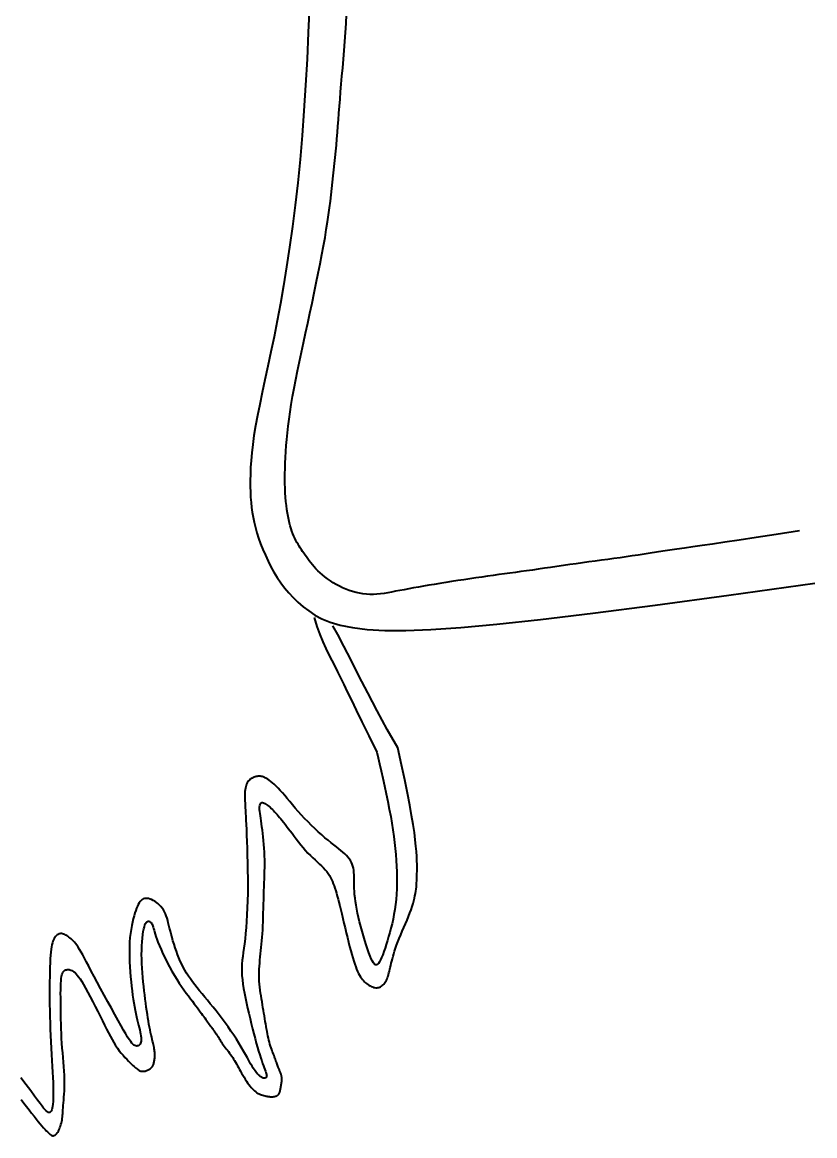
# Model space of a CAD drawing. Header units: metres. Extents: x 561401 to 594056, y 8460144 to 8508504.
# Drawn here: x 572606.7 to 572669.4, y 8470933 to 8471021.1 of the extents above; entities that cross this region are included whole.
import ezdxf

# ---------------------------------------------------------------- set-up
doc = ezdxf.new("R2010")
doc.units = ezdxf.units.M
doc.layers.add('1.1. VIA EXISTENTE', color=252, linetype='Continuous')

msp = doc.modelspace()

# ---------------------------------------------------------------- linework, layer by layer
at = {"layer": '1.1. VIA EXISTENTE', "color": 253, "linetype": 'Continuous', "lineweight": 40, "ltscale": 0.2, "true_color": 0x84a4a6}
for points in [[(572629.398, 8471022.482), (572629.312, 8471020.338), (572629.212, 8471018.229), (572629.098, 8471016.16), (572628.969, 8471014.139), (572628.822, 8471012.173), (572628.658, 8471010.267), (572628.476, 8471008.429), (572628.277, 8471006.659), (572628.063, 8471004.959), (572627.837, 8471003.328), (572627.601, 8471001.767), (572627.358, 8471000.276), (572627.11, 8470998.858), (572626.858, 8470997.51), (572626.607, 8470996.235), (572626.358, 8470995.031), (572626.116, 8470993.895), (572625.884, 8470992.826), (572625.667, 8470991.822), (572625.468, 8470990.882), (572625.29, 8470990.003), (572625.138, 8470989.183), (572625.014, 8470988.421), (572624.916, 8470987.713), (572624.842, 8470987.055), (572624.788, 8470986.444), (572624.753, 8470985.874), (572624.732, 8470985.342), (572624.724, 8470984.845), (572624.726, 8470984.378), (572624.735, 8470983.937), (572624.752, 8470983.518), (572624.78, 8470983.114), (572624.819, 8470982.72), (572624.871, 8470982.331), (572624.938, 8470981.941), (572625.022, 8470981.545), (572625.124, 8470981.137), (572625.244, 8470980.714), (572625.384, 8470980.278), (572625.543, 8470979.832), (572625.72, 8470979.38), (572625.914, 8470978.926), (572626.126, 8470978.473), (572626.354, 8470978.025), (572626.598, 8470977.585), (572626.859, 8470977.158), (572627.137, 8470976.742), (572627.437, 8470976.339), (572627.761, 8470975.949), (572628.11, 8470975.571), (572628.49, 8470975.207), (572628.901, 8470974.856), (572629.346, 8470974.518), (572629.834, 8470974.195), (572630.392, 8470973.893), (572631.053, 8470973.621), (572631.849, 8470973.385), (572632.813, 8470973.195), (572633.978, 8470973.058), (572635.376, 8470972.981), (572637.04, 8470972.973), (572639.013, 8470973.043), (572641.383, 8470973.201), (572644.247, 8470973.46), (572647.703, 8470973.833), (572651.848, 8470974.332), (572656.781, 8470974.969), (572662.598, 8470975.756), (572669.398, 8470976.707)], [(572668.201, 8470980.872), (572666.355, 8470980.582), (572664.776, 8470980.338), (572663.431, 8470980.134), (572662.289, 8470979.964), (572661.317, 8470979.821), (572660.483, 8470979.7), (572659.756, 8470979.596), (572659.102, 8470979.501), (572658.495, 8470979.412), (572657.925, 8470979.326), (572657.385, 8470979.244), (572656.869, 8470979.165), (572656.373, 8470979.089), (572655.891, 8470979.015), (572655.415, 8470978.944), (572654.942, 8470978.874), (572654.467, 8470978.805), (572653.987, 8470978.737), (572653.503, 8470978.67), (572653.016, 8470978.603), (572652.525, 8470978.536), (572652.03, 8470978.469), (572651.53, 8470978.4), (572651.027, 8470978.33), (572650.52, 8470978.259), (572650.011, 8470978.186), (572649.503, 8470978.113), (572648.997, 8470978.04), (572648.497, 8470977.968), (572648.004, 8470977.897), (572647.521, 8470977.828), (572647.049, 8470977.761), (572646.591, 8470977.698), (572646.144, 8470977.636), (572645.705, 8470977.576), (572645.27, 8470977.517), (572644.836, 8470977.458), (572644.399, 8470977.398), (572643.958, 8470977.336), (572643.507, 8470977.273), (572643.045, 8470977.206), (572642.574, 8470977.137), (572642.097, 8470977.065), (572641.617, 8470976.993), (572641.138, 8470976.919), (572640.662, 8470976.844), (572640.193, 8470976.769), (572639.734, 8470976.695), (572639.287, 8470976.622), (572638.853, 8470976.549), (572638.434, 8470976.477), (572638.028, 8470976.407), (572637.637, 8470976.338), (572637.261, 8470976.27), (572636.9, 8470976.203), (572636.555, 8470976.138), (572636.226, 8470976.074), (572635.911, 8470976.014), (572635.608, 8470975.959), (572635.315, 8470975.912), (572635.03, 8470975.873), (572634.75, 8470975.845), (572634.473, 8470975.829), (572634.197, 8470975.828), (572633.921, 8470975.843), (572633.644, 8470975.873), (572633.369, 8470975.919), (572633.094, 8470975.979), (572632.823, 8470976.053), (572632.554, 8470976.14), (572632.29, 8470976.24), (572632.03, 8470976.351), (572631.777, 8470976.474), (572631.53, 8470976.607), (572631.291, 8470976.748), (572631.061, 8470976.897), (572630.841, 8470977.051), (572630.632, 8470977.209), (572630.434, 8470977.37), (572630.25, 8470977.533), (572630.079, 8470977.696), (572629.921, 8470977.858), (572629.774, 8470978.02), (572629.637, 8470978.179), (572629.509, 8470978.337), (572629.389, 8470978.493), (572629.275, 8470978.646), (572629.166, 8470978.795), (572629.061, 8470978.941), (572628.96, 8470979.084), (572628.863, 8470979.225), (572628.768, 8470979.366), (572628.676, 8470979.509), (572628.587, 8470979.653), (572628.5, 8470979.801), (572628.414, 8470979.953), (572628.331, 8470980.111), (572628.25, 8470980.276), (572628.171, 8470980.449), (572628.095, 8470980.631), (572628.022, 8470980.825), (572627.952, 8470981.03), (572627.885, 8470981.248), (572627.823, 8470981.481), (572627.765, 8470981.729), (572627.711, 8470981.992), (572627.662, 8470982.27), (572627.618, 8470982.563), (572627.579, 8470982.869), (572627.545, 8470983.19), (572627.517, 8470983.524), (572627.495, 8470983.871), (572627.479, 8470984.231), (572627.47, 8470984.605), (572627.466, 8470984.991), (572627.468, 8470985.392), (572627.477, 8470985.807), (572627.492, 8470986.236), (572627.513, 8470986.681), (572627.541, 8470987.141), (572627.574, 8470987.617), (572627.615, 8470988.11), (572627.665, 8470988.622), (572627.723, 8470989.154), (572627.792, 8470989.707), (572627.872, 8470990.284), (572627.964, 8470990.884), (572628.069, 8470991.511), (572628.188, 8470992.164), (572628.319, 8470992.842), (572628.461, 8470993.543), (572628.612, 8470994.265), (572628.77, 8470995.005), (572628.935, 8470995.762), (572629.103, 8470996.534), (572629.274, 8470997.318), (572629.446, 8470998.112), (572629.617, 8470998.91), (572629.785, 8470999.707), (572629.949, 8471000.495), (572630.106, 8471001.27), (572630.255, 8471002.024), (572630.395, 8471002.752), (572630.523, 8471003.448), (572630.638, 8471004.107), (572630.741, 8471004.732), (572630.833, 8471005.327), (572630.916, 8471005.896), (572630.991, 8471006.442), (572631.06, 8471006.971), (572631.123, 8471007.485), (572631.183, 8471007.989), (572631.24, 8471008.487), (572631.295, 8471008.98), (572631.348, 8471009.469), (572631.398, 8471009.957), (572631.447, 8471010.443), (572631.493, 8471010.93), (572631.538, 8471011.419), (572631.581, 8471011.911), (572631.622, 8471012.407), (572631.663, 8471012.91), (572631.703, 8471013.424), (572631.744, 8471013.951), (572631.786, 8471014.494), (572631.83, 8471015.057), (572631.876, 8471015.641), (572631.927, 8471016.251), (572631.981, 8471016.888), (572632.038, 8471017.548), (572632.095, 8471018.228), (572632.153, 8471018.922), (572632.208, 8471019.627), (572632.26, 8471020.338), (572632.306, 8471021.051), (572632.346, 8471021.76)], [(572629.774, 8470974.001), (572629.997, 8470973.283), (572630.226, 8470972.643), (572630.458, 8470972.067), (572630.693, 8470971.543), (572630.929, 8470971.055), (572631.166, 8470970.593), (572631.403, 8470970.14), (572631.639, 8470969.685), (572631.875, 8470969.213), (572632.124, 8470968.699), (572632.402, 8470968.118), (572632.722, 8470967.445), (572633.102, 8470966.656), (572633.555, 8470965.724), (572634.098, 8470964.624), (572634.745, 8470963.331), (572634.843, 8470962.896), (572634.955, 8470962.398), (572635.079, 8470961.85), (572635.21, 8470961.265), (572635.345, 8470960.657), (572635.478, 8470960.038), (572635.607, 8470959.421), (572635.727, 8470958.82), (572635.835, 8470958.246), (572635.931, 8470957.696), (572636.015, 8470957.17), (572636.088, 8470956.662), (572636.15, 8470956.17), (572636.202, 8470955.691), (572636.245, 8470955.222), (572636.279, 8470954.758), (572636.304, 8470954.299), (572636.321, 8470953.843), (572636.328, 8470953.393), (572636.326, 8470952.948), (572636.314, 8470952.511), (572636.292, 8470952.083), (572636.26, 8470951.664), (572636.216, 8470951.257), (572636.161, 8470950.86), (572636.097, 8470950.476), (572636.024, 8470950.102), (572635.943, 8470949.741), (572635.858, 8470949.391), (572635.767, 8470949.052), (572635.675, 8470948.724), (572635.58, 8470948.407), (572635.486, 8470948.101), (572635.392, 8470947.81), (572635.298, 8470947.539), (572635.206, 8470947.289), (572635.116, 8470947.067), (572635.028, 8470946.875), (572634.943, 8470946.717), (572634.86, 8470946.598), (572634.781, 8470946.52), (572634.704, 8470946.486), (572634.627, 8470946.493), (572634.55, 8470946.544), (572634.471, 8470946.637), (572634.389, 8470946.774), (572634.302, 8470946.953), (572634.209, 8470947.176), (572634.109, 8470947.441), (572634.004, 8470947.742), (572633.895, 8470948.072), (572633.786, 8470948.423), (572633.677, 8470948.788), (572633.572, 8470949.16), (572633.471, 8470949.531), (572633.378, 8470949.895), (572633.294, 8470950.244), (572633.22, 8470950.578), (572633.154, 8470950.899), (572633.098, 8470951.205), (572633.051, 8470951.498), (572633.013, 8470951.779), (572632.983, 8470952.047), (572632.963, 8470952.303), (572632.952, 8470952.548), (572632.946, 8470952.781), (572632.945, 8470953.005), (572632.945, 8470953.218), (572632.944, 8470953.421), (572632.94, 8470953.615), (572632.929, 8470953.799), (572632.911, 8470953.975), (572632.882, 8470954.142), (572632.841, 8470954.302), (572632.789, 8470954.455), (572632.725, 8470954.603), (572632.648, 8470954.745), (572632.558, 8470954.882), (572632.455, 8470955.016), (572632.338, 8470955.148), (572632.207, 8470955.277), (572632.061, 8470955.407), (572631.901, 8470955.541), (572631.726, 8470955.681), (572631.537, 8470955.829), (572631.333, 8470955.988), (572631.115, 8470956.162), (572630.882, 8470956.352), (572630.634, 8470956.56), (572630.375, 8470956.785), (572630.108, 8470957.025), (572629.837, 8470957.276), (572629.563, 8470957.537), (572629.292, 8470957.804), (572629.026, 8470958.076), (572628.768, 8470958.35), (572628.522, 8470958.623), (572628.287, 8470958.894), (572628.063, 8470959.159), (572627.849, 8470959.415), (572627.646, 8470959.661), (572627.453, 8470959.894), (572627.27, 8470960.111), (572627.095, 8470960.309), (572626.929, 8470960.487), (572626.772, 8470960.646), (572626.624, 8470960.786), (572626.484, 8470960.908), (572626.353, 8470961.014), (572626.229, 8470961.105), (572626.115, 8470961.183), (572626.008, 8470961.247), (572625.91, 8470961.3), (572625.819, 8470961.342), (572625.733, 8470961.375), (572625.652, 8470961.398), (572625.573, 8470961.414), (572625.497, 8470961.422), (572625.421, 8470961.424), (572625.344, 8470961.42), (572625.265, 8470961.411), (572625.185, 8470961.398), (572625.104, 8470961.379), (572625.024, 8470961.354), (572624.944, 8470961.322), (572624.867, 8470961.284), (572624.792, 8470961.239), (572624.721, 8470961.186), (572624.654, 8470961.125), (572624.591, 8470961.056), (572624.534, 8470960.979), (572624.482, 8470960.894), (572624.436, 8470960.802), (572624.396, 8470960.701), (572624.362, 8470960.593), (572624.335, 8470960.477), (572624.315, 8470960.353), (572624.301, 8470960.222), (572624.293, 8470960.083), (572624.29, 8470959.938), (572624.29, 8470959.787), (572624.294, 8470959.629), (572624.301, 8470959.465), (572624.309, 8470959.296), (572624.318, 8470959.12), (572624.328, 8470958.933), (572624.339, 8470958.728), (572624.352, 8470958.498), (572624.365, 8470958.237), (572624.38, 8470957.939), (572624.396, 8470957.597), (572624.414, 8470957.205), (572624.433, 8470956.758), (572624.453, 8470956.264), (572624.472, 8470955.729), (572624.489, 8470955.163), (572624.504, 8470954.574), (572624.515, 8470953.97), (572624.521, 8470953.359), (572624.522, 8470952.75), (572624.516, 8470952.151), (572624.504, 8470951.565), (572624.485, 8470950.997), (572624.461, 8470950.449), (572624.431, 8470949.927), (572624.397, 8470949.432), (572624.357, 8470948.969), (572624.314, 8470948.542), (572624.266, 8470948.152), (572624.218, 8470947.795), (572624.17, 8470947.462), (572624.127, 8470947.149), (572624.09, 8470946.848), (572624.063, 8470946.553), (572624.047, 8470946.257), (572624.047, 8470945.952), (572624.062, 8470945.634), (572624.094, 8470945.303), (572624.139, 8470944.958), (572624.197, 8470944.601), (572624.265, 8470944.232), (572624.342, 8470943.852), (572624.425, 8470943.462), (572624.515, 8470943.062), (572624.608, 8470942.653), (572624.704, 8470942.241), (572624.802, 8470941.829), (572624.901, 8470941.423), (572625, 8470941.027), (572625.098, 8470940.646), (572625.195, 8470940.285), (572625.289, 8470939.948), (572625.38, 8470939.64), (572625.467, 8470939.359), (572625.55, 8470939.106), (572625.627, 8470938.877), (572625.699, 8470938.673), (572625.765, 8470938.491), (572625.824, 8470938.331), (572625.876, 8470938.19), (572625.92, 8470938.068), (572625.957, 8470937.963), (572625.985, 8470937.873), (572626.006, 8470937.797), (572626.018, 8470937.733), (572626.022, 8470937.68), (572626.018, 8470937.636), (572626.005, 8470937.6), (572625.983, 8470937.569), (572625.954, 8470937.545), (572625.919, 8470937.527), (572625.879, 8470937.515), (572625.835, 8470937.509), (572625.789, 8470937.51), (572625.741, 8470937.518), (572625.693, 8470937.533), (572625.646, 8470937.554), (572625.6, 8470937.581), (572625.555, 8470937.614), (572625.51, 8470937.65), (572625.467, 8470937.688), (572625.424, 8470937.729), (572625.382, 8470937.77), (572625.34, 8470937.811), (572625.298, 8470937.851), (572625.255, 8470937.894), (572625.208, 8470937.944), (572625.157, 8470938.006), (572625.098, 8470938.085), (572625.03, 8470938.184), (572624.951, 8470938.309), (572624.859, 8470938.463), (572624.753, 8470938.649), (572624.632, 8470938.866), (572624.498, 8470939.11), (572624.35, 8470939.376), (572624.188, 8470939.662), (572624.014, 8470939.962), (572623.827, 8470940.275), (572623.627, 8470940.595), (572623.416, 8470940.919), (572623.195, 8470941.245), (572622.967, 8470941.571), (572622.733, 8470941.894), (572622.496, 8470942.214), (572622.257, 8470942.526), (572622.019, 8470942.831), (572621.784, 8470943.124), (572621.555, 8470943.406), (572621.331, 8470943.676), (572621.113, 8470943.936), (572620.903, 8470944.188), (572620.701, 8470944.432), (572620.507, 8470944.671), (572620.323, 8470944.906), (572620.148, 8470945.137), (572619.984, 8470945.367), (572619.83, 8470945.597), (572619.685, 8470945.828), (572619.549, 8470946.061), (572619.42, 8470946.297), (572619.299, 8470946.539), (572619.184, 8470946.786), (572619.074, 8470947.041), (572618.97, 8470947.304), (572618.87, 8470947.573), (572618.776, 8470947.845), (572618.688, 8470948.117), (572618.605, 8470948.387), (572618.529, 8470948.651), (572618.459, 8470948.907), (572618.396, 8470949.153), (572618.338, 8470949.385), (572618.286, 8470949.604), (572618.235, 8470949.811), (572618.184, 8470950.007), (572618.131, 8470950.192), (572618.073, 8470950.366), (572618.007, 8470950.531), (572617.931, 8470950.688), (572617.844, 8470950.836), (572617.747, 8470950.976), (572617.641, 8470951.106), (572617.527, 8470951.226), (572617.409, 8470951.336), (572617.287, 8470951.434), (572617.163, 8470951.52), (572617.039, 8470951.594), (572616.917, 8470951.655), (572616.797, 8470951.701), (572616.679, 8470951.733), (572616.566, 8470951.75), (572616.456, 8470951.752), (572616.352, 8470951.737), (572616.253, 8470951.706), (572616.161, 8470951.657), (572616.075, 8470951.59), (572615.996, 8470951.505), (572615.921, 8470951.401), (572615.85, 8470951.279), (572615.783, 8470951.138), (572615.717, 8470950.977), (572615.653, 8470950.796), (572615.588, 8470950.596), (572615.523, 8470950.376), (572615.459, 8470950.136), (572615.396, 8470949.876), (572615.338, 8470949.597), (572615.285, 8470949.298), (572615.239, 8470948.981), (572615.202, 8470948.644), (572615.175, 8470948.289), (572615.16, 8470947.917), (572615.155, 8470947.53), (572615.16, 8470947.134), (572615.173, 8470946.732), (572615.194, 8470946.328), (572615.22, 8470945.928), (572615.252, 8470945.534), (572615.287, 8470945.152), (572615.325, 8470944.785), (572615.365, 8470944.433), (572615.408, 8470944.097), (572615.453, 8470943.775), (572615.501, 8470943.468), (572615.55, 8470943.175), (572615.602, 8470942.897), (572615.656, 8470942.632), (572615.711, 8470942.381), (572615.767, 8470942.144), (572615.822, 8470941.92), (572615.876, 8470941.711), (572615.926, 8470941.515), (572615.971, 8470941.332), (572616.011, 8470941.164), (572616.043, 8470941.009), (572616.067, 8470940.869), (572616.082, 8470940.741), (572616.089, 8470940.626), (572616.088, 8470940.523), (572616.078, 8470940.43), (572616.061, 8470940.349), (572616.036, 8470940.277), (572616.003, 8470940.214), (572615.963, 8470940.16), (572615.915, 8470940.115), (572615.862, 8470940.082), (572615.802, 8470940.062), (572615.737, 8470940.056), (572615.668, 8470940.065), (572615.595, 8470940.092), (572615.518, 8470940.137), (572615.438, 8470940.202), (572615.352, 8470940.293), (572615.255, 8470940.414), (572615.145, 8470940.572), (572615.017, 8470940.77), (572614.869, 8470941.016), (572614.695, 8470941.313), (572614.494, 8470941.668), (572614.262, 8470942.082), (572614.005, 8470942.545), (572613.731, 8470943.043), (572613.448, 8470943.562), (572613.161, 8470944.089), (572612.88, 8470944.61), (572612.611, 8470945.11), (572612.362, 8470945.576), (572612.138, 8470945.997), (572611.939, 8470946.373), (572611.761, 8470946.708), (572611.603, 8470947.005), (572611.46, 8470947.267), (572611.331, 8470947.498), (572611.213, 8470947.7), (572611.103, 8470947.877), (572610.999, 8470948.033), (572610.9, 8470948.168), (572610.804, 8470948.286), (572610.712, 8470948.389), (572610.623, 8470948.479), (572610.536, 8470948.558), (572610.451, 8470948.628), (572610.366, 8470948.691), (572610.282, 8470948.75), (572610.198, 8470948.803), (572610.114, 8470948.85), (572610.032, 8470948.89), (572609.951, 8470948.922), (572609.871, 8470948.945), (572609.793, 8470948.958), (572609.717, 8470948.96), (572609.643, 8470948.951), (572609.571, 8470948.93), (572609.502, 8470948.897), (572609.435, 8470948.854), (572609.372, 8470948.799), (572609.312, 8470948.733), (572609.255, 8470948.656), (572609.202, 8470948.568), (572609.153, 8470948.469), (572609.107, 8470948.356), (572609.066, 8470948.227), (572609.028, 8470948.079), (572608.994, 8470947.91), (572608.964, 8470947.716), (572608.937, 8470947.496), (572608.913, 8470947.246), (572608.893, 8470946.965), (572608.877, 8470946.653), (572608.863, 8470946.314), (572608.852, 8470945.95), (572608.845, 8470945.562), (572608.839, 8470945.153), (572608.837, 8470944.725), (572608.837, 8470944.28), (572608.839, 8470943.822), (572608.843, 8470943.35), (572608.85, 8470942.869), (572608.86, 8470942.379), (572608.872, 8470941.884), (572608.888, 8470941.385), (572608.907, 8470940.884), (572608.929, 8470940.383), (572608.955, 8470939.885), (572608.983, 8470939.394), (572609.012, 8470938.913), (572609.04, 8470938.446), (572609.067, 8470937.998), (572609.091, 8470937.572), (572609.11, 8470937.172), (572609.124, 8470936.803), (572609.131, 8470936.467), (572609.132, 8470936.165), (572609.126, 8470935.895), (572609.113, 8470935.657), (572609.095, 8470935.449), (572609.071, 8470935.271), (572609.041, 8470935.122), (572609.006, 8470935.001), (572608.965, 8470934.906), (572608.919, 8470934.839), (572608.866, 8470934.799), (572608.806, 8470934.786), (572608.738, 8470934.801), (572608.661, 8470934.842), (572608.574, 8470934.912), (572608.477, 8470935.009), (572608.368, 8470935.135), (572608.239, 8470935.298), (572608.082, 8470935.507), (572607.886, 8470935.769), (572607.645, 8470936.096), (572607.348, 8470936.494), (572606.986, 8470936.974), (572606.552, 8470937.544)], [(572606.595, 8470935.817), (572606.81, 8470935.534), (572607.019, 8470935.26), (572607.222, 8470934.995), (572607.418, 8470934.743), (572607.604, 8470934.505), (572607.779, 8470934.283), (572607.943, 8470934.079), (572608.095, 8470933.895), (572608.234, 8470933.73), (572608.36, 8470933.584), (572608.475, 8470933.455), (572608.579, 8470933.343), (572608.673, 8470933.247), (572608.756, 8470933.167), (572608.829, 8470933.101), (572608.894, 8470933.048), (572608.951, 8470933.008), (572609.001, 8470932.979), (572609.046, 8470932.961), (572609.087, 8470932.952), (572609.125, 8470932.951), (572609.162, 8470932.956), (572609.2, 8470932.968), (572609.239, 8470932.985), (572609.279, 8470933.007), (572609.32, 8470933.036), (572609.362, 8470933.073), (572609.405, 8470933.118), (572609.448, 8470933.172), (572609.492, 8470933.237), (572609.535, 8470933.313), (572609.578, 8470933.401), (572609.621, 8470933.499), (572609.661, 8470933.606), (572609.7, 8470933.72), (572609.736, 8470933.839), (572609.769, 8470933.961), (572609.797, 8470934.085), (572609.821, 8470934.208), (572609.84, 8470934.329), (572609.854, 8470934.451), (572609.866, 8470934.577), (572609.876, 8470934.708), (572609.885, 8470934.848), (572609.894, 8470934.998), (572609.904, 8470935.163), (572609.918, 8470935.344), (572609.934, 8470935.544), (572609.953, 8470935.762), (572609.972, 8470935.997), (572609.99, 8470936.25), (572610.006, 8470936.518), (572610.017, 8470936.802), (572610.022, 8470937.101), (572610.019, 8470937.413), (572610.007, 8470937.739), (572609.988, 8470938.076), (572609.964, 8470938.423), (572609.935, 8470938.78), (572609.904, 8470939.145), (572609.873, 8470939.516), (572609.842, 8470939.893), (572609.815, 8470940.273), (572609.792, 8470940.656), (572609.774, 8470941.04), (572609.758, 8470941.423), (572609.747, 8470941.803), (572609.737, 8470942.178), (572609.73, 8470942.546), (572609.725, 8470942.905), (572609.721, 8470943.254), (572609.717, 8470943.589), (572609.715, 8470943.91), (572609.714, 8470944.215), (572609.716, 8470944.5), (572609.722, 8470944.764), (572609.731, 8470945.005), (572609.744, 8470945.22), (572609.763, 8470945.408), (572609.787, 8470945.568), (572609.816, 8470945.7), (572609.851, 8470945.808), (572609.892, 8470945.895), (572609.937, 8470945.963), (572609.987, 8470946.014), (572610.042, 8470946.052), (572610.101, 8470946.08), (572610.165, 8470946.099), (572610.232, 8470946.109), (572610.303, 8470946.111), (572610.377, 8470946.105), (572610.452, 8470946.089), (572610.53, 8470946.065), (572610.609, 8470946.032), (572610.688, 8470945.989), (572610.768, 8470945.936), (572610.851, 8470945.87), (572610.938, 8470945.784), (572611.033, 8470945.675), (572611.137, 8470945.539), (572611.252, 8470945.37), (572611.382, 8470945.165), (572611.528, 8470944.918), (572611.691, 8470944.627), (572611.869, 8470944.3), (572612.058, 8470943.944), (572612.253, 8470943.568), (572612.451, 8470943.183), (572612.648, 8470942.795), (572612.84, 8470942.415), (572613.022, 8470942.051), (572613.193, 8470941.711), (572613.353, 8470941.394), (572613.504, 8470941.098), (572613.649, 8470940.823), (572613.79, 8470940.566), (572613.928, 8470940.326), (572614.067, 8470940.1), (572614.209, 8470939.888), (572614.354, 8470939.688), (572614.503, 8470939.5), (572614.651, 8470939.323), (572614.799, 8470939.158), (572614.942, 8470939.005), (572615.08, 8470938.864), (572615.21, 8470938.736), (572615.331, 8470938.619), (572615.439, 8470938.515), (572615.538, 8470938.422), (572615.627, 8470938.341), (572615.709, 8470938.271), (572615.785, 8470938.211), (572615.857, 8470938.162), (572615.926, 8470938.123), (572615.993, 8470938.093), (572616.061, 8470938.072), (572616.128, 8470938.06), (572616.195, 8470938.054), (572616.262, 8470938.056), (572616.328, 8470938.064), (572616.393, 8470938.076), (572616.457, 8470938.093), (572616.52, 8470938.114), (572616.581, 8470938.137), (572616.641, 8470938.164), (572616.699, 8470938.193), (572616.754, 8470938.225), (572616.805, 8470938.261), (572616.854, 8470938.3), (572616.898, 8470938.342), (572616.938, 8470938.388), (572616.974, 8470938.437), (572617.005, 8470938.489), (572617.033, 8470938.545), (572617.056, 8470938.604), (572617.077, 8470938.666), (572617.095, 8470938.73), (572617.111, 8470938.797), (572617.126, 8470938.867), (572617.138, 8470938.939), (572617.149, 8470939.014), (572617.159, 8470939.09), (572617.166, 8470939.168), (572617.171, 8470939.247), (572617.173, 8470939.327), (572617.173, 8470939.408), (572617.17, 8470939.49), (572617.163, 8470939.573), (572617.154, 8470939.657), (572617.141, 8470939.745), (572617.125, 8470939.838), (572617.106, 8470939.937), (572617.083, 8470940.045), (572617.056, 8470940.162), (572617.027, 8470940.29), (572616.993, 8470940.43), (572616.957, 8470940.584), (572616.918, 8470940.75), (572616.878, 8470940.929), (572616.835, 8470941.122), (572616.792, 8470941.328), (572616.749, 8470941.547), (572616.705, 8470941.78), (572616.662, 8470942.027), (572616.62, 8470942.287), (572616.577, 8470942.56), (572616.536, 8470942.846), (572616.494, 8470943.143), (572616.453, 8470943.451), (572616.411, 8470943.77), (572616.369, 8470944.099), (572616.328, 8470944.437), (572616.287, 8470944.784), (572616.248, 8470945.137), (572616.213, 8470945.494), (572616.182, 8470945.855), (572616.156, 8470946.218), (572616.137, 8470946.58), (572616.126, 8470946.94), (572616.123, 8470947.297), (572616.128, 8470947.646), (572616.141, 8470947.983), (572616.161, 8470948.303), (572616.187, 8470948.603), (572616.218, 8470948.877), (572616.254, 8470949.122), (572616.294, 8470949.333), (572616.337, 8470949.507), (572616.383, 8470949.646), (572616.432, 8470949.754), (572616.482, 8470949.833), (572616.532, 8470949.888), (572616.584, 8470949.922), (572616.635, 8470949.938), (572616.685, 8470949.939), (572616.734, 8470949.929), (572616.781, 8470949.908), (572616.827, 8470949.876), (572616.87, 8470949.833), (572616.911, 8470949.78), (572616.949, 8470949.716), (572616.983, 8470949.642), (572617.015, 8470949.558), (572617.044, 8470949.463), (572617.072, 8470949.356), (572617.103, 8470949.232), (572617.141, 8470949.09), (572617.187, 8470948.926), (572617.246, 8470948.737), (572617.32, 8470948.521), (572617.413, 8470948.274), (572617.527, 8470947.996), (572617.661, 8470947.69), (572617.81, 8470947.365), (572617.974, 8470947.025), (572618.149, 8470946.677), (572618.332, 8470946.329), (572618.521, 8470945.985), (572618.713, 8470945.654), (572618.906, 8470945.339), (572619.097, 8470945.042), (572619.286, 8470944.762), (572619.471, 8470944.499), (572619.65, 8470944.251), (572619.822, 8470944.019), (572619.986, 8470943.802), (572620.14, 8470943.599), (572620.283, 8470943.41), (572620.415, 8470943.234), (572620.538, 8470943.07), (572620.652, 8470942.916), (572620.758, 8470942.772), (572620.857, 8470942.638), (572620.949, 8470942.511), (572621.036, 8470942.391), (572621.119, 8470942.277), (572621.197, 8470942.168), (572621.272, 8470942.064), (572621.343, 8470941.965), (572621.412, 8470941.87), (572621.478, 8470941.778), (572621.543, 8470941.688), (572621.607, 8470941.601), (572621.669, 8470941.516), (572621.731, 8470941.432), (572621.793, 8470941.349), (572621.853, 8470941.266), (572621.912, 8470941.183), (572621.971, 8470941.099), (572622.029, 8470941.015), (572622.086, 8470940.928), (572622.143, 8470940.839), (572622.199, 8470940.748), (572622.257, 8470940.656), (572622.315, 8470940.561), (572622.376, 8470940.463), (572622.44, 8470940.364), (572622.508, 8470940.263), (572622.581, 8470940.16), (572622.658, 8470940.055), (572622.739, 8470939.948), (572622.824, 8470939.839), (572622.91, 8470939.728), (572622.998, 8470939.615), (572623.084, 8470939.5), (572623.169, 8470939.384), (572623.251, 8470939.265), (572623.33, 8470939.145), (572623.406, 8470939.023), (572623.48, 8470938.898), (572623.553, 8470938.769), (572623.627, 8470938.636), (572623.702, 8470938.499), (572623.78, 8470938.357), (572623.862, 8470938.209), (572623.948, 8470938.055), (572624.038, 8470937.898), (572624.131, 8470937.739), (572624.226, 8470937.581), (572624.322, 8470937.425), (572624.419, 8470937.275), (572624.515, 8470937.131), (572624.61, 8470936.998), (572624.703, 8470936.876), (572624.795, 8470936.765), (572624.885, 8470936.665), (572624.974, 8470936.575), (572625.064, 8470936.495), (572625.154, 8470936.423), (572625.244, 8470936.36), (572625.337, 8470936.305), (572625.43, 8470936.258), (572625.525, 8470936.217), (572625.619, 8470936.182), (572625.712, 8470936.152), (572625.803, 8470936.127), (572625.89, 8470936.107), (572625.971, 8470936.09), (572626.047, 8470936.076), (572626.116, 8470936.064), (572626.179, 8470936.055), (572626.236, 8470936.048), (572626.288, 8470936.043), (572626.336, 8470936.039), (572626.381, 8470936.037), (572626.422, 8470936.037), (572626.462, 8470936.038), (572626.5, 8470936.04), (572626.536, 8470936.044), (572626.572, 8470936.048), (572626.606, 8470936.054), (572626.64, 8470936.06), (572626.672, 8470936.068), (572626.704, 8470936.077), (572626.735, 8470936.086), (572626.766, 8470936.097), (572626.795, 8470936.109), (572626.824, 8470936.123), (572626.852, 8470936.139), (572626.879, 8470936.156), (572626.905, 8470936.176), (572626.93, 8470936.199), (572626.954, 8470936.225), (572626.976, 8470936.255), (572626.997, 8470936.287), (572627.016, 8470936.322), (572627.034, 8470936.359), (572627.05, 8470936.398), (572627.065, 8470936.438), (572627.079, 8470936.48), (572627.09, 8470936.522), (572627.101, 8470936.565), (572627.11, 8470936.608), (572627.118, 8470936.653), (572627.125, 8470936.698), (572627.133, 8470936.745), (572627.14, 8470936.793), (572627.147, 8470936.843), (572627.156, 8470936.895), (572627.165, 8470936.948), (572627.174, 8470937.004), (572627.184, 8470937.06), (572627.194, 8470937.117), (572627.203, 8470937.174), (572627.211, 8470937.23), (572627.218, 8470937.284), (572627.223, 8470937.337), (572627.226, 8470937.387), (572627.227, 8470937.434), (572627.226, 8470937.481), (572627.222, 8470937.525), (572627.218, 8470937.569), (572627.211, 8470937.611), (572627.203, 8470937.654), (572627.194, 8470937.696), (572627.183, 8470937.739), (572627.17, 8470937.783), (572627.157, 8470937.826), (572627.142, 8470937.871), (572627.126, 8470937.916), (572627.108, 8470937.963), (572627.089, 8470938.01), (572627.069, 8470938.058), (572627.048, 8470938.108), (572627.026, 8470938.159), (572627.003, 8470938.213), (572626.979, 8470938.269), (572626.953, 8470938.329), (572626.927, 8470938.393), (572626.9, 8470938.461), (572626.872, 8470938.534), (572626.843, 8470938.612), (572626.813, 8470938.696), (572626.782, 8470938.785), (572626.75, 8470938.879), (572626.715, 8470938.977), (572626.679, 8470939.08), (572626.641, 8470939.187), (572626.6, 8470939.298), (572626.557, 8470939.413), (572626.513, 8470939.532), (572626.466, 8470939.655), (572626.419, 8470939.784), (572626.372, 8470939.917), (572626.326, 8470940.057), (572626.28, 8470940.203), (572626.237, 8470940.355), (572626.196, 8470940.514), (572626.156, 8470940.68), (572626.119, 8470940.852), (572626.082, 8470941.03), (572626.047, 8470941.215), (572626.012, 8470941.405), (572625.978, 8470941.601), (572625.943, 8470941.802), (572625.909, 8470942.009), (572625.873, 8470942.219), (572625.838, 8470942.435), (572625.801, 8470942.653), (572625.765, 8470942.876), (572625.728, 8470943.101), (572625.69, 8470943.328), (572625.651, 8470943.558), (572625.613, 8470943.789), (572625.574, 8470944.022), (572625.538, 8470944.255), (572625.504, 8470944.49), (572625.474, 8470944.726), (572625.45, 8470944.962), (572625.431, 8470945.199), (572625.42, 8470945.435), (572625.417, 8470945.673), (572625.422, 8470945.91), (572625.432, 8470946.148), (572625.448, 8470946.387), (572625.468, 8470946.628), (572625.491, 8470946.87), (572625.517, 8470947.114), (572625.543, 8470947.361), (572625.568, 8470947.611), (572625.594, 8470947.865), (572625.618, 8470948.124), (572625.642, 8470948.392), (572625.664, 8470948.668), (572625.685, 8470948.956), (572625.703, 8470949.255), (572625.719, 8470949.569), (572625.733, 8470949.897), (572625.745, 8470950.238), (572625.755, 8470950.587), (572625.764, 8470950.941), (572625.773, 8470951.297), (572625.782, 8470951.652), (572625.791, 8470952.001), (572625.801, 8470952.341), (572625.813, 8470952.67), (572625.826, 8470952.989), (572625.838, 8470953.3), (572625.849, 8470953.605), (572625.858, 8470953.905), (572625.864, 8470954.204), (572625.866, 8470954.504), (572625.863, 8470954.805), (572625.855, 8470955.11), (572625.841, 8470955.417), (572625.823, 8470955.723), (572625.801, 8470956.027), (572625.775, 8470956.325), (572625.746, 8470956.616), (572625.715, 8470956.898), (572625.682, 8470957.166), (572625.648, 8470957.421), (572625.613, 8470957.661), (572625.579, 8470957.885), (572625.548, 8470958.095), (572625.519, 8470958.288), (572625.495, 8470958.465), (572625.477, 8470958.626), (572625.465, 8470958.77), (572625.461, 8470958.897), (572625.465, 8470959.008), (572625.477, 8470959.102), (572625.495, 8470959.18), (572625.521, 8470959.243), (572625.555, 8470959.29), (572625.595, 8470959.321), (572625.642, 8470959.338), (572625.696, 8470959.341), (572625.756, 8470959.329), (572625.821, 8470959.306), (572625.891, 8470959.271), (572625.965, 8470959.226), (572626.043, 8470959.171), (572626.124, 8470959.109), (572626.208, 8470959.039), (572626.293, 8470958.964), (572626.38, 8470958.883), (572626.469, 8470958.796), (572626.559, 8470958.704), (572626.651, 8470958.607), (572626.745, 8470958.504), (572626.841, 8470958.398), (572626.938, 8470958.286), (572627.036, 8470958.17), (572627.138, 8470958.048), (572627.243, 8470957.919), (572627.354, 8470957.781), (572627.471, 8470957.632), (572627.596, 8470957.472), (572627.729, 8470957.298), (572627.872, 8470957.11), (572628.026, 8470956.905), (572628.189, 8470956.689), (572628.361, 8470956.464), (572628.539, 8470956.234), (572628.723, 8470956.003), (572628.91, 8470955.776), (572629.1, 8470955.555), (572629.291, 8470955.345), (572629.482, 8470955.15), (572629.67, 8470954.967), (572629.854, 8470954.794), (572630.033, 8470954.631), (572630.203, 8470954.474), (572630.365, 8470954.322), (572630.515, 8470954.173), (572630.652, 8470954.024), (572630.775, 8470953.874), (572630.885, 8470953.722), (572630.983, 8470953.567), (572631.072, 8470953.41), (572631.152, 8470953.248), (572631.225, 8470953.082), (572631.294, 8470952.911), (572631.359, 8470952.734), (572631.422, 8470952.55), (572631.484, 8470952.357), (572631.546, 8470952.153), (572631.609, 8470951.933), (572631.674, 8470951.696), (572631.742, 8470951.438), (572631.812, 8470951.157), (572631.887, 8470950.85), (572631.967, 8470950.515), (572632.051, 8470950.158), (572632.139, 8470949.786), (572632.228, 8470949.405), (572632.319, 8470949.022), (572632.409, 8470948.643), (572632.499, 8470948.277), (572632.586, 8470947.929), (572632.671, 8470947.605), (572632.753, 8470947.306), (572632.833, 8470947.03), (572632.911, 8470946.776), (572632.988, 8470946.544), (572633.064, 8470946.332), (572633.139, 8470946.139), (572633.214, 8470945.965), (572633.289, 8470945.809), (572633.364, 8470945.669), (572633.441, 8470945.542), (572633.518, 8470945.429), (572633.597, 8470945.327), (572633.678, 8470945.235), (572633.76, 8470945.151), (572633.845, 8470945.073), (572633.932, 8470945.001), (572634.022, 8470944.934), (572634.113, 8470944.873), (572634.204, 8470944.819), (572634.296, 8470944.773), (572634.387, 8470944.734), (572634.476, 8470944.704), (572634.565, 8470944.684), (572634.65, 8470944.673), (572634.733, 8470944.671), (572634.814, 8470944.679), (572634.892, 8470944.696), (572634.967, 8470944.72), (572635.039, 8470944.753), (572635.107, 8470944.794), (572635.173, 8470944.842), (572635.235, 8470944.896), (572635.294, 8470944.958), (572635.35, 8470945.027), (572635.403, 8470945.103), (572635.453, 8470945.187), (572635.499, 8470945.278), (572635.544, 8470945.377), (572635.585, 8470945.483), (572635.624, 8470945.598), (572635.661, 8470945.72), (572635.697, 8470945.85), (572635.733, 8470945.988), (572635.768, 8470946.133), (572635.804, 8470946.286), (572635.842, 8470946.446), (572635.882, 8470946.614), (572635.924, 8470946.789), (572635.971, 8470946.972), (572636.023, 8470947.165), (572636.081, 8470947.368), (572636.147, 8470947.583), (572636.222, 8470947.811), (572636.307, 8470948.052), (572636.403, 8470948.308), (572636.512, 8470948.579), (572636.63, 8470948.862), (572636.754, 8470949.153), (572636.881, 8470949.448), (572637.008, 8470949.744), (572637.131, 8470950.037), (572637.248, 8470950.322), (572637.355, 8470950.597), (572637.449, 8470950.857), (572637.532, 8470951.103), (572637.603, 8470951.336), (572637.664, 8470951.556), (572637.716, 8470951.764), (572637.759, 8470951.961), (572637.795, 8470952.148), (572637.824, 8470952.325), (572637.847, 8470952.493), (572637.866, 8470952.655), (572637.88, 8470952.815), (572637.891, 8470952.976), (572637.899, 8470953.141), (572637.906, 8470953.314), (572637.911, 8470953.499), (572637.916, 8470953.697), (572637.922, 8470953.914), (572637.925, 8470954.154), (572637.925, 8470954.423), (572637.918, 8470954.727), (572637.903, 8470955.07), (572637.877, 8470955.459), (572637.837, 8470955.9), (572637.782, 8470956.397), (572637.709, 8470956.957), (572637.615, 8470957.593), (572637.495, 8470958.315), (572637.347, 8470959.138), (572637.166, 8470960.073), (572636.949, 8470961.133), (572636.693, 8470962.33), (572636.394, 8470963.677), (572635.563, 8470965.132), (572634.769, 8470966.594), (572634.021, 8470968.025), (572633.327, 8470969.383), (572632.696, 8470970.632), (572632.136, 8470971.732), (572631.657, 8470972.643), (572631.265, 8470973.327)]]:
    msp.add_lwpolyline(points, dxfattribs=at)

doc.saveas('drawing.dxf')
